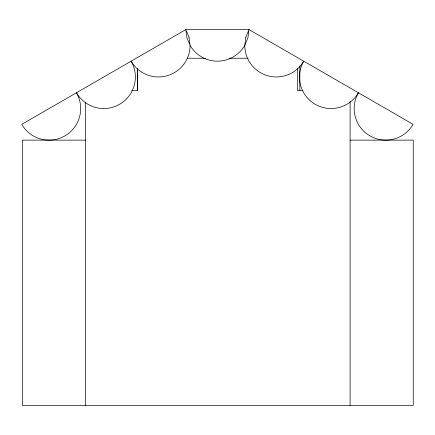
<?xml version="1.0" encoding="UTF-8"?>
<svg xmlns="http://www.w3.org/2000/svg" width="435" height="435" viewBox="0 0 435 435"><rect width="100%" height="100%" fill="white"/><g stroke="black" fill="none" stroke-linecap="round" stroke-linejoin="round"><path stroke-width="0.65" d="M187.121 58.246L205.402 58.246M229.104 58.246L248.064 58.246M131.593 90.523L137.688 90.523L137.688 68.333M302.89 90.523L297.496 90.523L297.496 68.333M85.521 140.13L22.359 140.13L22.359 405.404L413.25 405.404L413.25 140.13L350.088 140.13M350.088 101.377L350.088 405.404M299.829 65.913L299.829 90.54M137.612 68.572L137.612 90.54M85.521 102.051L85.521 405.404M245.851 37.214L244.774 45.387A31.581 31.581 0 0 0 303.706 61.177A31.581 31.581 0 0 0 315.266 104.318A31.581 31.581 0 0 0 358.407 92.758A31.581 31.581 0 0 0 369.962 135.899A31.581 31.581 0 0 0 413.103 124.339L249.005 29.596L185.848 29.596L21.75 124.339A31.581 31.581 0 0 0 64.891 135.899A31.581 31.581 0 0 0 76.451 92.758A31.581 31.581 0 0 0 119.587 104.318A31.581 31.581 0 0 0 131.147 61.177A31.581 31.581 0 0 0 190.079 45.387A31.581 31.581 0 0 0 244.774 45.387L247.934 37.769L249.005 29.596L245.851 37.214M189.002 37.214L185.848 29.596L186.925 37.769L190.079 45.387L189.002 37.214"/></g></svg>
